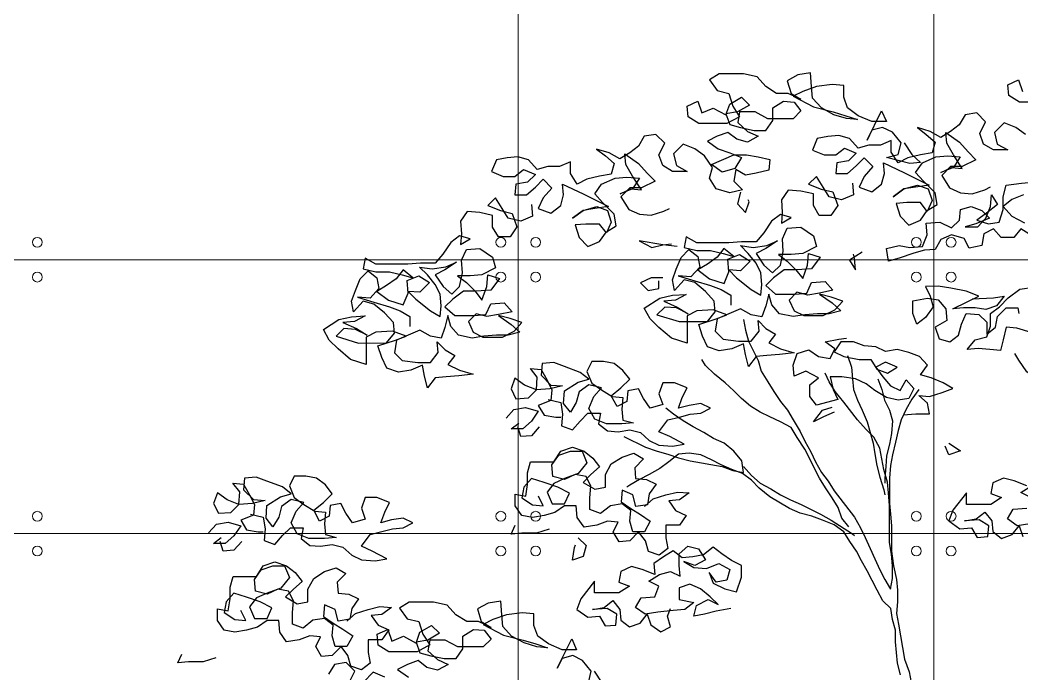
# Model space of a CAD drawing. Header units: millimetres. Extents: x 1564 to 2013, y 216 to 285.
# Drawn here: x 1676.531 to 1680.602, y 229.03 to 231.686 of the extents above; entities that cross this region are included whole.
import ezdxf

# ---------------------------------------------------------------- set-up
doc = ezdxf.new("R2010")
doc.units = ezdxf.units.MM
doc.header["$LTSCALE"] = 10
doc.layers.get('0').update_dxf_attribs({"color": 90})
doc.layers.add('CINZA', color=252, linetype='Continuous', lineweight=13)
doc.layers.add('ÁRVORE PRESERVADA', color=252, linetype='Continuous')

# ---------------------------------------------------------------- blocks, each defined once
blk = doc.blocks.new('A$C338F7350')
for points in [[(5.1373, 12.5784), (5.0829, 12.613), (5.0483, 12.5684), (4.984, 12.5684), (4.9445, 12.6128), (4.8951, 12.5881), (4.8852, 12.5288), (4.821, 12.5139), (4.7962, 12.5633), (4.732, 12.583), (4.6776, 12.5582), (4.648, 12.5088), (4.5937, 12.5038), (4.5393, 12.4889), (4.4652, 12.4641), (4.4108, 12.4492), (4.4009, 12.5135), (4.4651, 12.5284), (4.5195, 12.5185), (4.5837, 12.5235), (4.6084, 12.5829), (4.6034, 12.6422), (4.6726, 12.6472), (4.7319, 12.6176), (4.7714, 12.6572), (4.7763, 12.7115), (4.8307, 12.7264), (4.8851, 12.7067), (4.9246, 12.6672), (4.8555, 12.6375), (4.8011, 12.6226), (4.8654, 12.6226), (4.9049, 12.6672), (4.9295, 12.7265), (4.9344, 12.7858), (4.9641, 12.7364), (4.9098, 12.6919), (4.8604, 12.6572), (4.9197, 12.6375), (4.9741, 12.6475), (4.9938, 12.7117), (4.9937, 12.776), (5.0085, 12.8353), (5.0876, 12.8453), (5.1419, 12.8502)], [(5.0975, 12.786), (5.0382, 12.7612), (4.9938, 12.7266), (5.0383, 12.6772), (5.1026, 12.6426)], [(5.2207, 13.2556), (5.0773, 13.2555), (5.0229, 13.29), (5.0179, 13.3444), (5.0723, 13.3691), (5.0921, 13.3099)], [(5.1071, 13.0924), (5.0577, 13.127), (4.9983, 13.1516), (4.949, 13.1021), (4.9638, 13.0428), (5.0182, 13.0132), (4.9441, 13.0132), (4.8946, 13.0428), (4.8748, 13.0971), (4.9044, 13.1565), (4.8599, 13.2009), (4.8006, 13.191), (4.771, 13.1415), (4.7265, 13.1069), (4.6771, 13.0772), (4.6228, 13.1068), (4.5585, 13.1265), (4.603, 13.0919), (4.6475, 13.0524), (4.6327, 12.9981), (4.5734, 12.9881), (4.5092, 12.9732), (4.4598, 12.9485), (4.4252, 13.0028), (4.4251, 13.0621), (4.3708, 13.0374), (4.3114, 13.0373), (4.2571, 13.0224), (4.2126, 13.0718), (4.1582, 13.0866), (4.1038, 13.0816), (4.0495, 13.0717), (4.0248, 13.0123), (4.0841, 12.9877), (4.1434, 12.9877), (4.1879, 13.0224), (4.2472, 12.9977), (4.2077, 12.9581), (4.1484, 12.9482), (4.1435, 12.8938), (4.2028, 12.8939), (4.2473, 12.9335), (4.2868, 12.973), (4.3313, 12.9286), (4.2869, 12.8791), (4.2622, 12.8247), (4.3265, 12.8001), (4.3759, 12.8397), (4.3907, 12.894), (4.3857, 12.9484), (4.4895, 12.8991), (4.6181, 12.8349), (4.5489, 12.825), (4.4896, 12.8151), (4.4352, 12.7755), (4.4896, 12.8151), (4.5588, 12.8349), (4.6131, 12.8152), (4.633, 12.7559), (4.6083, 12.7015), (4.5737, 12.7459), (4.5045, 12.7459), (4.4501, 12.7409), (4.4699, 12.6766), (4.5145, 12.6322), (4.5737, 12.657), (4.6083, 12.7064), (4.6577, 12.7361), (4.6478, 12.7954), (4.5884, 12.8547), (4.5488, 12.8991), (4.5834, 12.9486), (4.6525, 12.9783), (4.7118, 12.9833), (4.7761, 12.9784), (4.7415, 12.924), (4.6773, 12.8992), (4.7317, 12.924), (4.786, 12.9191), (4.7415, 12.9883), (4.7068, 13.0476), (4.7018, 13.1019), (4.7711, 13.0526), (4.8156, 13.0032), (4.8552, 12.9637), (4.786, 12.929), (4.7267, 12.9289), (4.6823, 12.8844), (4.7219, 12.8202), (4.7763, 12.7955), (4.8356, 12.7907), (4.8998, 12.8105), (4.9294, 12.8253)], [(4.4903, 13.0491), (4.5299, 12.9898), (4.5744, 12.9503), (4.5201, 12.9453), (4.4014, 12.9749), (4.4607, 12.9897), (4.4755, 13.0491), (4.431, 13.1034), (4.3815, 13.1281), (4.3272, 13.1132), (4.3025, 13.0637), (4.3765, 13.2121), (4.4013, 13.1577), (4.3271, 13.1577), (4.2579, 13.1873), (4.2035, 13.2267), (4.1837, 13.2811), (4.1836, 13.3404), (4.1243, 13.3453), (4.0452, 13.3353), (3.9761, 13.3106), (3.9267, 13.2858), (4.0305, 13.2315), (4.1294, 13.2069), (4.1937, 13.1872), (4.253, 13.1675), (4.1986, 13.1724), (4.1343, 13.1921), (4.0701, 13.2266), (4.0255, 13.276), (4.0205, 13.3353), (4.0155, 13.4045), (3.9513, 13.3946), (3.8969, 13.3649), (3.9168, 13.3006), (3.9662, 13.271), (3.9019, 13.3006), (3.8426, 13.3006), (3.7882, 13.3351), (3.7437, 13.3845), (3.6745, 13.3992), (3.5509, 13.3991), (3.5015, 13.3694), (3.5411, 13.3151), (3.6005, 13.3003), (3.6203, 13.2361), (3.6549, 13.1818), (3.5907, 13.1471), (3.4474, 13.147), (3.393, 13.1815), (3.388, 13.2359), (3.4423, 13.2606), (3.4622, 13.2014), (3.5214, 13.2261), (3.5857, 13.1916), (3.6054, 13.246), (3.6647, 13.2806), (3.7043, 13.2411), (3.645, 13.2065), (3.5857, 13.1965), (3.6055, 13.1422), (3.6599, 13.1274), (3.7291, 13.1126), (3.7884, 13.1127), (3.823, 13.1621), (3.8229, 13.2264), (3.8773, 13.261), (3.9316, 13.2562), (3.9663, 13.2117), (3.9268, 13.1721), (3.7983, 13.172), (3.734, 13.2065), (3.6549, 13.2065), (3.6451, 13.1521), (3.6945, 13.1077), (3.7489, 13.083), (3.6946, 13.0533), (3.6402, 13.0681), (3.5957, 13.1026), (3.5413, 13.0828), (3.4919, 13.0581), (3.5463, 13.0186), (3.6057, 12.9988), (3.665, 12.9742), (3.6305, 12.9198), (3.5662, 12.9), (3.5118, 12.9395), (3.6254, 12.989), (3.6897, 12.989), (3.749, 12.9792), (3.8083, 12.9644), (3.8034, 12.9101), (3.7392, 12.8952), (3.6849, 12.8852), (3.6354, 12.9149), (3.6256, 12.8555), (3.6701, 12.8111), (3.6059, 12.7962), (3.5366, 12.8159), (3.502, 12.8702), (3.5168, 12.9246), (3.4772, 12.9839), (3.4277, 13.0185), (3.3684, 13.0431), (3.319, 12.9936), (3.3339, 12.9343), (3.3883, 12.9047), (3.3142, 12.9047), (3.2647, 12.9343), (3.2449, 12.9886), (3.2745, 13.048), (3.23, 13.0924), (3.1707, 13.0825), (3.141, 13.033), (3.0966, 12.9984), (3.0472, 12.9687), (2.9928, 12.9983), (2.9285, 13.018), (2.973, 12.9834), (3.0176, 12.9439), (3.0028, 12.8896), (2.9435, 12.8796), (2.8792, 12.8647), (2.8298, 12.84), (2.7952, 12.8943), (2.7951, 12.9536), (2.7408, 12.9289), (2.6815, 12.9288), (2.6271, 12.9139), (2.5826, 12.9633), (2.5282, 12.9781), (2.4739, 12.9731), (2.4195, 12.9632), (2.3949, 12.9038), (2.4542, 12.8792), (2.5135, 12.8792), (2.5579, 12.9139), (2.6173, 12.8892), (2.5778, 12.8496), (2.5185, 12.8397), (2.5136, 12.7853), (2.5729, 12.7854), (2.6173, 12.825), (2.6568, 12.8645), (2.7014, 12.8201), (2.6569, 12.7706), (2.6323, 12.7162), (2.6965, 12.6916), (2.7459, 12.7312), (2.7607, 12.7855), (2.7557, 12.8399), (2.8595, 12.7906), (2.9881, 12.7264), (2.9189, 12.7165), (2.8596, 12.7066), (2.8053, 12.667), (2.8596, 12.7066), (2.9288, 12.7264), (2.9832, 12.7067), (3.003, 12.6474), (2.9783, 12.593), (2.9437, 12.6374), (2.8745, 12.6374), (2.8202, 12.6324), (2.84, 12.5682), (2.8845, 12.5237), (2.9438, 12.5485), (2.9783, 12.5979), (3.0277, 12.6276), (3.0178, 12.6869), (2.9584, 12.7462), (2.9189, 12.7906), (2.9534, 12.8401), (3.0226, 12.8698), (3.0819, 12.8748), (3.1461, 12.8699), (3.1116, 12.8155), (3.0474, 12.7908), (3.1017, 12.8155), (3.1561, 12.8106), (3.1115, 12.8798), (3.0769, 12.9391), (3.0719, 12.9934), (3.1411, 12.9441), (3.1857, 12.8947), (3.2252, 12.8552), (3.1561, 12.8205), (3.0968, 12.8205), (3.0523, 12.7759), (3.0919, 12.7117), (3.1463, 12.6871), (3.2056, 12.6822), (3.2699, 12.702), (3.2995, 12.7168)], [(4.2276, 12.8445), (4.2326, 12.7852), (4.1733, 12.7604), (4.109, 12.7752), (4.0793, 12.8246), (4.0447, 12.8789), (4.0052, 12.8393), (4.0695, 12.8147), (4.1288, 12.7999), (4.1536, 12.7307), (4.119, 12.6813), (4.0597, 12.6812), (4.03, 12.7306), (4.0299, 12.7899), (3.9657, 12.8047), (3.9014, 12.8096), (3.8669, 12.7601), (3.8719, 12.6959), (3.867, 12.6415), (3.9164, 12.6712), (3.862, 12.686), (3.8175, 12.6513), (3.7781, 12.592), (3.7386, 12.5475), (3.6644, 12.5474), (3.6002, 12.5424), (3.4371, 12.5423), (3.3827, 12.5719), (3.3728, 12.5175), (3.4371, 12.5027), (3.5063, 12.5028), (3.5706, 12.488), (3.625, 12.4732), (3.5755, 12.5127), (3.5409, 12.4682), (3.4915, 12.4336), (3.4421, 12.4039), (3.5015, 12.3594), (3.5757, 12.3348), (3.6003, 12.3941), (3.5953, 12.4584), (3.6546, 12.4831), (3.709, 12.4486), (3.6596, 12.3991), (3.6003, 12.404), (3.6399, 12.3645), (3.7141, 12.3053), (3.7635, 12.2757), (3.7684, 12.33), (3.7634, 12.3893), (3.7387, 12.4387), (3.6991, 12.4881), (3.6595, 12.5276), (3.7238, 12.5178), (3.7929, 12.5278), (3.8473, 12.5525), (3.788, 12.5129), (3.7386, 12.4882), (3.7782, 12.4289), (3.8227, 12.3894), (3.8622, 12.429), (3.877, 12.4982), (3.872, 12.5624), (3.8967, 12.6168), (3.9659, 12.6218), (4.0301, 12.5774), (4.045, 12.523), (3.9759, 12.4884), (3.9166, 12.4834), (3.8523, 12.4833), (3.8968, 12.4488), (3.9413, 12.4043), (3.976, 12.3599), (4.0006, 12.4291), (4.0055, 12.4884), (4.0648, 12.4687), (4.0204, 12.4093), (3.9463, 12.4043), (3.882, 12.4043), (3.8277, 12.3647), (3.7882, 12.3251), (3.8377, 12.2807), (3.9365, 12.2808), (3.9958, 12.2858), (4.0205, 12.3401), (4.0897, 12.3452), (4.1292, 12.3007), (4.0601, 12.2858), (4.0008, 12.2759), (3.9464, 12.2907), (3.9069, 12.2511), (3.9316, 12.1967), (3.9811, 12.1721), (4.0799, 12.1722), (4.1392, 12.2019), (4.1787, 12.2464), (4.1194, 12.2661), (4.0601, 12.2809), (4.1244, 12.2365), (4.1689, 12.197), (4.1096, 12.1821), (4.0503, 12.182), (3.986, 12.177), (3.9267, 12.1671), (3.8575, 12.1818), (3.8179, 12.2263), (3.8031, 12.2806), (3.7883, 12.2213), (3.7686, 12.1669), (3.7142, 12.1768), (3.6598, 12.2064), (3.5412, 12.1568), (3.5314, 12.0926), (3.571, 12.0531), (3.6501, 12.0433), (3.7143, 12.0433), (3.7538, 12.0928), (3.7488, 12.1471), (3.7884, 12.1076), (3.8378, 12.078), (3.8033, 12.0335), (3.8626, 12.0039), (3.9318, 11.9842), (3.8577, 11.9743), (3.7935, 11.9693), (3.7391, 11.9643), (3.6996, 11.9148), (3.6847, 11.9741), (3.6748, 12.0285), (3.6155, 12.0037), (3.5513, 11.9937), (3.4919, 12.0135), (3.4672, 12.0678), (3.4473, 12.1271), (3.5363, 12.1568), (3.5906, 12.1767), (3.5214, 12.2013), (3.4374, 12.1963), (3.388, 12.1715), (3.3881, 12.0331), (3.309, 12.0578), (3.2447, 12.1121), (3.2002, 12.1565), (3.1705, 12.2109), (3.2495, 12.2604), (3.3138, 12.2753), (3.383, 12.2803), (3.3286, 12.2506), (3.2693, 12.2456), (3.3385, 12.216), (3.3929, 12.1814), (3.3336, 12.211), (3.2743, 12.2159), (3.2348, 12.1763), (3.3485, 12.1418), (3.4918, 12.142), (3.5313, 12.1914), (3.5263, 12.2458), (3.4818, 12.2952), (3.4274, 12.3396), (3.373, 12.3544), (3.3236, 12.3), (3.3137, 12.3543), (3.3334, 12.4087), (3.3581, 12.468), (3.3976, 12.5076), (3.4421, 12.4731), (3.452, 12.4187), (3.4076, 12.3692), (3.3433, 12.3741), (3.4274, 12.3495), (3.5065, 12.3249), (3.5609, 12.3051), (3.6103, 12.2755), (3.6104, 12.2261)], [(3.6593, 12.7995), (3.6445, 12.7401), (3.6841, 12.6957), (3.7038, 12.7501), (3.6988, 12.76)], [(2.5976, 12.736), (2.6026, 12.6767), (2.5434, 12.6519), (2.4791, 12.6667), (2.4494, 12.7161), (2.4147, 12.7704), (2.3752, 12.7308), (2.4395, 12.7062), (2.4988, 12.6914), (2.5236, 12.6222), (2.4891, 12.5728), (2.4298, 12.5727), (2.4001, 12.6221), (2.4, 12.6814), (2.3357, 12.6962), (2.2715, 12.7011), (2.2369, 12.6516), (2.2419, 12.5874), (2.237, 12.533), (2.2864, 12.5627), (2.2321, 12.5775), (2.1876, 12.5428), (2.1481, 12.4835), (2.1086, 12.439), (2.0345, 12.4389), (1.9702, 12.4339), (1.8071, 12.4338), (1.7527, 12.4634), (1.7429, 12.409), (1.8072, 12.3942), (1.8764, 12.3943), (1.9406, 12.3795), (1.995, 12.3647), (1.9455, 12.4042), (1.911, 12.3597), (1.8616, 12.3251), (1.8122, 12.2954), (1.8715, 12.2509), (1.9457, 12.2263), (1.9704, 12.2856), (1.9654, 12.3499), (2.0247, 12.3746), (2.0791, 12.3401), (2.0297, 12.2906), (1.9704, 12.2955), (2.0099, 12.256), (2.0841, 12.1968), (2.1336, 12.1672), (2.1385, 12.2215), (2.1335, 12.2808), (2.1087, 12.3302), (2.0691, 12.3796), (2.0296, 12.4191), (2.0938, 12.4093), (2.163, 12.4193), (2.2173, 12.444), (2.1581, 12.4044), (2.1087, 12.3797), (2.1483, 12.3204), (2.1928, 12.2809), (2.2323, 12.3205), (2.247, 12.3897), (2.242, 12.4539), (2.2667, 12.5083), (2.3359, 12.5133), (2.4002, 12.4689), (2.4151, 12.4145), (2.3459, 12.3799), (2.2866, 12.3749), (2.2224, 12.3748), (2.2669, 12.3403), (2.3114, 12.2958), (2.346, 12.2514), (2.3707, 12.3206), (2.3756, 12.3799), (2.4349, 12.3602), (2.3905, 12.3008), (2.3163, 12.2958), (2.2521, 12.2958), (2.1977, 12.2562), (2.1582, 12.2166), (2.2077, 12.1722), (2.3066, 12.1723), (2.3659, 12.1773), (2.3905, 12.2317), (2.4597, 12.2367), (2.4993, 12.1922), (2.4301, 12.1773), (2.3708, 12.1674), (2.3164, 12.1822), (2.2769, 12.1426), (2.3017, 12.0882), (2.3511, 12.0636), (2.45, 12.0637), (2.5093, 12.0934), (2.5488, 12.1379), (2.4894, 12.1576), (2.4301, 12.1724), (2.4944, 12.128), (2.5389, 12.0885), (2.4796, 12.0736), (2.4203, 12.0735), (2.3561, 12.0685), (2.2968, 12.0586), (2.2276, 12.0733), (2.188, 12.1178), (2.1731, 12.1721), (2.1583, 12.1128), (2.1386, 12.0584), (2.0842, 12.0683), (2.0298, 12.0979), (1.9113, 12.0483), (1.9014, 11.9841), (1.941, 11.9446), (2.0201, 11.9348), (2.0844, 11.9348), (2.1239, 11.9843), (2.1189, 12.0386), (2.1584, 11.9991), (2.2079, 11.9695), (2.1733, 11.925), (2.2327, 11.8954), (2.3019, 11.8757), (2.2278, 11.8658), (2.1635, 11.8608), (2.1091, 11.8558), (2.0697, 11.8063), (2.0548, 11.8656), (2.0448, 11.92), (1.9856, 11.8952), (1.9213, 11.8852), (1.862, 11.905), (1.8372, 11.9593), (1.8174, 12.0186), (1.9063, 12.0483), (1.9607, 12.0682), (1.8915, 12.0928), (1.8074, 12.0878), (1.758, 12.063), (1.7582, 11.9246), (1.6791, 11.9493), (1.6148, 12.0036), (1.5702, 12.048), (1.5405, 12.1024), (1.6196, 12.1519), (1.6838, 12.1668), (1.753, 12.1718), (1.6987, 12.1421), (1.6394, 12.1371), (1.7086, 12.1075), (1.763, 12.0729), (1.7036, 12.1025), (1.6443, 12.1074), (1.6048, 12.0678), (1.7185, 12.0333), (1.8619, 12.0335), (1.9014, 12.0829), (1.8964, 12.1373), (1.8518, 12.1867), (1.7974, 12.2311), (1.743, 12.2459), (1.6937, 12.1915), (1.6837, 12.2458), (1.7035, 12.3002), (1.7281, 12.3595), (1.7676, 12.3991), (1.8121, 12.3646), (1.8221, 12.3102), (1.7776, 12.2607), (1.7134, 12.2656), (1.7974, 12.241), (1.8765, 12.2164), (1.9309, 12.1966), (1.9804, 12.167), (1.9804, 12.1176)], [(3.3382, 12.5224), (3.2641, 12.5322), (3.1455, 12.5519), (3.2097, 12.5173), (3.2641, 12.5322), (3.3086, 12.5372)], [(4.2773, 12.4936), (4.2131, 12.454), (4.2428, 12.4046), (4.2378, 12.4639), (4.2329, 12.4837)], [(5.1921, 12.0694), (5.0635, 12.1088), (5.0092, 12.1137), (4.9944, 12.0494), (4.9796, 11.9951), (4.9253, 11.9999), (4.8659, 12.0048), (4.8116, 11.9998), (4.8511, 12.0493), (4.9104, 12.0642), (4.9301, 12.1186), (4.93, 12.1828), (4.9745, 12.2175), (5.0189, 12.262), (5.0782, 12.3065), (5.1474, 12.3165)], [(3.2643, 12.3642), (3.2049, 12.3641), (3.1506, 12.3394), (3.1902, 12.2998), (3.2445, 12.3098), (3.2445, 12.3493)], [(4.8361, 12.2569), (4.9448, 12.2619), (4.9991, 12.2719), (4.9597, 12.2224), (4.9053, 12.2026), (4.8509, 12.2124), (4.7916, 12.2124), (4.7373, 12.2074), (4.8114, 12.242), (4.8706, 12.2717), (4.8064, 12.2964), (4.7273, 12.3111), (4.663, 12.321), (4.5988, 12.3209), (4.6235, 12.2715), (4.6384, 12.2172), (4.5989, 12.1628), (4.5545, 12.1281), (4.5346, 12.1825), (4.5346, 12.2467), (4.6087, 12.2616), (4.6631, 12.2518), (4.7027, 12.2073), (4.7077, 12.148), (4.6484, 12.1134), (4.6682, 12.0541), (4.7226, 12.0393), (4.767, 12.0739), (4.7818, 12.1283), (4.8065, 12.1827), (4.8707, 12.1778), (4.9103, 12.1383), (4.9104, 12.079), (4.9548, 12.1137), (4.9646, 12.168), (5.0091, 12.2126), (5.0684, 12.2126), (5.0734, 12.183)], [(3.6747, 12.152), (3.6846, 12.0977), (3.6995, 12.0433), (3.749, 11.9445), (3.7639, 11.8902), (3.7985, 11.8358), (3.8282, 11.7864), (3.8629, 11.737), (3.8975, 11.6926), (3.9272, 11.6432), (3.9619, 11.5839), (3.9866, 11.5345), (4.0163, 11.4802), (4.0411, 11.4308), (4.0708, 11.3764), (4.1054, 11.332), (4.1351, 11.2826), (4.239, 11.1492), (4.2687, 11.0949), (4.2935, 11.0455), (4.3678, 10.8824), (4.3925, 10.833), (4.4222, 10.7836), (4.4321, 10.838), (4.432, 10.9023), (4.427, 10.9616), (4.4171, 11.0209), (4.4169, 11.2087), (4.4119, 11.2729), (4.4069, 11.3273), (4.3871, 11.3915), (4.3672, 11.5002), (4.3375, 11.5546), (4.2979, 11.5941), (4.2534, 11.6435), (4.1841, 11.7324), (4.1396, 11.7867), (4.1099, 11.8361), (4.0901, 11.8806)], [(4.4857, 11.6684), (4.5499, 11.6734), (4.6191, 11.6735), (4.6092, 11.7278), (4.5647, 11.7673), (4.619, 11.7624), (4.6833, 11.7823), (4.7376, 11.8021), (4.6882, 11.8317), (4.6288, 11.8563), (4.5745, 11.8711), (4.609, 11.9206), (4.5694, 11.965), (4.515, 11.9847), (4.4557, 11.9995), (4.3964, 11.9896), (4.347, 12.0142), (4.2877, 12.0191), (4.2333, 12.0389), (4.169, 12.0388), (4.1345, 11.9893), (4.1839, 11.9647), (4.263, 11.9499), (4.3223, 11.95), (4.352, 11.9006), (4.4064, 11.8809), (4.4558, 11.9106), (4.3965, 11.9352), (4.3471, 11.9105), (4.3817, 11.8611), (4.4213, 11.8166), (4.4707, 11.7919), (4.5003, 11.8463), (4.5399, 11.8019), (4.5153, 11.7524), (4.4609, 11.7425), (4.4016, 11.7573), (4.3422, 11.7918), (4.2977, 11.8264), (4.2433, 11.851), (4.1741, 11.8609), (4.1148, 11.8608), (4.1297, 11.7966), (4.1545, 11.7472), (4.0458, 11.7174), (4.0111, 11.7619), (4.0111, 11.8212), (4.0555, 11.8558), (3.9912, 11.8904), (3.9319, 11.8656), (3.927, 11.92), (3.9467, 11.9793), (4.006, 11.9991), (4.0554, 11.9646), (4.1147, 11.9547), (4.1394, 12.0042), (4.0899, 12.0387), (4.1591, 12.0536), (4.1987, 12.0586)], [(4.2037, 11.9696), (4.2235, 11.9103), (4.2285, 11.851), (4.2335, 11.7967), (4.2533, 11.7423), (4.2781, 11.6929), (4.3028, 11.6336), (4.3326, 11.5249), (4.3425, 11.4706), (4.3525, 11.4113), (4.3674, 11.352), (4.3872, 11.2877), (4.3921, 11.263)], [(5.3161, 11.5654), (5.3309, 11.6247), (5.3407, 11.684), (5.316, 11.7384), (5.2615, 11.7828), (5.1132, 11.8864), (5.0736, 11.9457), (5.0538, 11.9803)], [(2.6816, 11.7458), (2.7459, 11.7311), (2.7558, 11.6718), (2.7509, 11.6124), (2.8053, 11.5927), (2.8448, 11.6372), (2.8843, 11.6768), (2.9486, 11.6769), (2.9387, 11.6225), (2.9832, 11.5879), (3.0376, 11.5831), (3.0969, 11.593), (3.1513, 11.5782), (3.1958, 11.5387), (3.2453, 11.514), (3.3145, 11.5092), (3.3738, 11.5191), (3.2996, 11.5586), (3.2452, 11.5832), (3.2896, 11.6426), (3.3489, 11.6575), (3.4033, 11.6724), (3.4576, 11.6773), (3.507, 11.7021), (3.4576, 11.7268), (3.3983, 11.7168), (3.3439, 11.702), (3.3637, 11.7563), (3.3883, 11.8058), (3.3241, 11.8304), (3.2647, 11.8304), (3.245, 11.776), (3.2648, 11.7216), (3.2006, 11.7018), (3.166, 11.7512), (3.1412, 11.8006), (3.0869, 11.7907), (3.082, 11.7363), (3.0326, 11.7116), (3.0029, 11.7659), (3.0522, 11.8055), (3.0967, 11.85), (3.062, 11.8945), (3.0175, 11.929), (2.9632, 11.9388), (2.9038, 11.9388), (2.8792, 11.8893), (2.9039, 11.8301), (2.9534, 11.7955), (3.0078, 11.761), (3.0622, 11.7561), (3.0573, 11.6967), (3.0623, 11.6424), (3.1167, 11.6276), (3.0574, 11.6226), (2.9783, 11.6225), (2.9189, 11.6472), (2.8892, 11.7015), (2.9139, 11.7609), (2.9534, 11.8054), (2.8891, 11.8202), (2.8397, 11.7855), (2.825, 11.7311), (2.7953, 11.6817), (2.7607, 11.7261), (2.7656, 11.7904), (2.8347, 11.8349), (2.8891, 11.8498), (2.8446, 11.8844), (2.7655, 11.9139), (2.7111, 11.9337), (2.6518, 11.9287), (2.6469, 11.8694), (2.6964, 11.82), (2.7557, 11.8151), (2.6914, 11.8002), (2.6223, 11.7952), (2.5629, 11.8199), (2.5135, 11.8544), (2.4937, 11.8), (2.5185, 11.7506), (2.5828, 11.7556), (2.6223, 11.7952), (2.6271, 11.8595), (2.5925, 11.9039), (2.6469, 11.899), (2.6766, 11.8447), (2.7013, 11.7953), (2.6964, 11.7409), (2.6322, 11.7161), (2.6619, 11.6667), (2.7212, 11.6569), (2.7459, 11.6569)], [(4.2094, 11.0998), (4.1748, 11.1442), (4.155, 11.1986), (4.1253, 11.248), (4.0906, 11.2974), (4.0609, 11.3468), (3.9867, 11.495), (3.9471, 11.5542), (3.9174, 11.6036), (3.863, 11.6332), (3.8086, 11.6579), (3.7591, 11.6826), (3.7097, 11.7122), (3.6652, 11.7517), (3.6256, 11.7912), (3.5811, 11.8307), (3.5267, 11.8751), (3.4821, 11.9195), (3.4623, 11.9492)], [(4.357, 11.8512), (4.3768, 11.7968), (4.3917, 11.7425), (4.4165, 11.693), (4.4313, 11.6387), (4.4265, 11.5744), (4.4166, 11.5201), (4.4018, 11.4607), (4.397, 11.4064), (4.3921, 11.3471), (4.3921, 11.3223)], [(4.5646, 11.797), (4.5301, 11.7475), (4.5005, 11.6981), (4.4758, 11.6437), (4.461, 11.5893), (4.4463, 11.53), (4.4315, 11.4657), (4.4217, 11.4113), (4.4168, 11.3471), (4.4169, 11.2186), (4.4219, 11.1642), (4.4269, 11.1049), (4.427, 10.9764), (4.437, 10.9023), (4.4518, 10.8331), (4.4568, 10.7787), (4.4569, 10.7194), (4.452, 10.6601), (4.4619, 10.6057), (4.4918, 10.4278), (4.5165, 10.3636), (4.5265, 10.3093)], [(2.4692, 11.6517), (2.5087, 11.6962), (2.568, 11.7062), (2.6322, 11.6865), (2.5977, 11.637), (2.5532, 11.5974), (2.4939, 11.5974), (2.5334, 11.6271)], [(4.1348, 11.6829), (4.0804, 11.6581), (4.031, 11.6334), (4.0754, 11.6927), (4.1248, 11.7076)], [(3.0673, 11.5584), (3.1761, 11.5041), (3.2354, 11.4844), (3.2898, 11.4696), (3.3442, 11.4499), (3.4035, 11.4351), (3.5666, 11.4056), (3.621, 11.3859), (3.6754, 11.3761), (3.6654, 11.4354), (3.6259, 11.4847), (3.5764, 11.5242), (3.522, 11.5489), (3.4726, 11.5785), (3.4182, 11.6081), (3.3687, 11.6377), (3.3193, 11.6723), (3.2797, 11.7019)], [(2.6373, 11.6074), (2.5978, 11.5629), (2.5434, 11.5579), (2.5285, 11.6073)], [(3.1714, 11.2026), (3.2159, 11.2422), (3.2801, 11.262), (3.3394, 11.2769), (3.3987, 11.272), (3.3493, 11.2374), (3.2949, 11.2324), (3.3296, 11.183), (3.384, 11.1583), (3.3494, 11.1089), (3.2802, 11.1088), (3.2803, 11.0445), (3.2902, 10.9902), (3.2458, 10.9556), (3.1914, 10.9753), (3.1765, 11.0296), (3.1419, 11.0741), (3.0974, 11.0296), (3.0431, 11.0246), (3.0134, 11.074), (3.038, 11.1234), (2.9837, 11.1283), (2.9293, 11.1085), (2.8651, 11.0985), (2.8304, 11.1479), (2.8254, 11.2072), (2.7661, 11.2072), (2.7167, 11.1725), (2.6624, 11.1577), (2.6031, 11.1477), (2.5487, 11.1576), (2.5141, 11.2069), (2.514, 11.2663), (2.5684, 11.2564), (2.5782, 11.3157), (2.5782, 11.375), (2.5929, 11.4294), (2.7116, 11.4295), (2.7461, 11.4839), (2.8054, 11.5038), (2.8647, 11.484), (2.9092, 11.4495), (2.9439, 11.405), (2.8994, 11.3655), (2.8599, 11.3259), (2.9193, 11.2913), (2.9736, 11.3013), (2.9736, 11.3655), (3.0032, 11.4199), (3.0575, 11.4546), (3.1168, 11.4744), (3.1662, 11.4448), (3.1218, 11.4003), (3.1268, 11.3459), (3.1812, 11.341), (3.2306, 11.3163), (3.1961, 11.2669), (3.1862, 11.2125), (3.1269, 11.2026), (3.112, 11.2619), (3.0577, 11.2865), (3.0528, 11.2272), (3.1022, 11.1927), (3.1517, 11.163), (3.2011, 11.1285), (3.1715, 11.0741), (3.1122, 11.074), (3.0973, 11.1284), (3.1022, 11.1828), (3.0577, 11.2173), (2.9984, 11.2074), (2.949, 11.1678), (2.8946, 11.1875), (2.8946, 11.2468), (2.8995, 11.3061), (2.8747, 11.3556), (2.8203, 11.3654), (2.766, 11.3406), (2.7067, 11.3554), (2.7017, 11.4147), (2.7362, 11.4642), (2.7955, 11.484), (2.8548, 11.484), (2.8796, 11.4247), (2.8352, 11.3703), (2.766, 11.3456), (2.7117, 11.3208), (2.6771, 11.2763), (2.7019, 11.217), (2.7661, 11.2171), (2.7908, 11.2715), (2.7314, 11.3011), (2.6622, 11.3257), (2.598, 11.3454), (2.5585, 11.3009), (2.5486, 11.2465), (2.603, 11.212), (2.6574, 11.2071), (2.6326, 11.2565)], [(4.7181, 11.5253), (4.7775, 11.4858), (4.7182, 11.466), (4.6984, 11.5104)], [(4.4721, 10.3487), (4.4572, 10.408), (4.4472, 10.5168), (4.4471, 10.5761), (4.4323, 10.6304), (4.4223, 10.6848), (4.3828, 10.7243), (4.353, 10.7786), (4.3035, 10.8774), (4.2738, 10.9268), (4.2491, 10.9762), (4.2144, 11.0256), (4.1847, 11.075), (4.1353, 11.1096), (4.0759, 11.1342), (4.0216, 11.154), (3.9622, 11.1687), (3.9078, 11.1934), (3.8089, 11.2526), (3.7545, 11.297), (3.715, 11.3365), (3.6704, 11.3711), (3.6161, 11.3908), (3.5617, 11.4155), (3.5122, 11.4402), (3.4578, 11.4648), (3.3985, 11.4746), (3.3442, 11.4697), (3.2948, 11.4301), (3.2503, 11.3954), (3.196, 11.3657), (3.1466, 11.341), (3.0972, 11.3113), (3.0824, 11.3014)], [(3.6754, 11.4057), (3.7149, 11.3613), (3.7595, 11.3218), (3.8139, 11.2922), (3.8633, 11.2625), (3.9127, 11.2379), (3.9671, 11.2132), (4.066, 11.1639), (4.1204, 11.1343), (4.2292, 11.0652), (4.2391, 11.0553)], [(5.1287, 11.1154), (5.0645, 11.1055), (5.015, 11.14), (5.0446, 11.1895), (5.1138, 11.1945)], [(5.1335, 11.2489), (5.0841, 11.2736), (5.1384, 11.3082)], [(5.1137, 11.3082), (5.0494, 11.3328), (4.995, 11.3476), (4.9407, 11.3228), (4.9309, 11.2685), (4.9853, 11.2487), (4.9309, 11.2141), (4.8074, 11.214), (4.8073, 11.2733), (4.7382, 11.1843), (4.7185, 11.1299), (4.7729, 11.0904), (4.8322, 11.0954), (4.8619, 11.046), (4.9162, 11.051), (4.9211, 11.1054), (4.8717, 11.135), (4.7975, 11.13), (4.8569, 11.1399), (4.9013, 11.1745), (4.9359, 11.1301), (4.9409, 11.0757), (4.9854, 11.0412), (5.0398, 11.061), (5.0743, 11.1055), (5.0942, 11.0511)], [(1.1701, 11.1639), (1.2343, 11.1492), (1.2443, 11.0899), (1.2394, 11.0306), (1.2938, 11.0108), (1.3333, 11.0554), (1.3728, 11.0949), (1.437, 11.095), (1.4272, 11.0406), (1.4717, 11.0061), (1.5261, 11.0012), (1.5854, 11.0111), (1.6398, 10.9963), (1.6843, 10.9568), (1.7337, 10.9322), (1.8029, 10.9273), (1.8622, 10.9372), (1.788, 10.9767), (1.7337, 11.0014), (1.7781, 11.0607), (1.8374, 11.0756), (1.8917, 11.0905), (1.9461, 11.0955), (1.9955, 11.1202), (1.9461, 11.1449), (1.8868, 11.1349), (1.8324, 11.1201), (1.8521, 11.1744), (1.8768, 11.2239), (1.8125, 11.2485), (1.7532, 11.2485), (1.7335, 11.1941), (1.7533, 11.1398), (1.6891, 11.1199), (1.6544, 11.1693), (1.6297, 11.2187), (1.5753, 11.2088), (1.5704, 11.1544), (1.521, 11.1297), (1.4913, 11.184), (1.5407, 11.2236), (1.5851, 11.2681), (1.5505, 11.3126), (1.506, 11.3471), (1.4516, 11.357), (1.3923, 11.3569), (1.3676, 11.3075), (1.3924, 11.2482), (1.4419, 11.2136), (1.4963, 11.1791), (1.5506, 11.1742), (1.5457, 11.1149), (1.5507, 11.0605), (1.6051, 11.0457), (1.5458, 11.0407), (1.4667, 11.0406), (1.4074, 11.0653), (1.3777, 11.1196), (1.4023, 11.179), (1.4418, 11.2235), (1.3776, 11.2383), (1.3282, 11.2036), (1.3134, 11.1492), (1.2838, 11.0998), (1.2492, 11.1442), (1.254, 11.2085), (1.3232, 11.253), (1.3776, 11.2679), (1.333, 11.3025), (1.2539, 11.3321), (1.1995, 11.3518), (1.1402, 11.3468), (1.1354, 11.2875), (1.1848, 11.2381), (1.2441, 11.2332), (1.1799, 11.2183), (1.1107, 11.2133), (1.0514, 11.238), (1.0019, 11.2725), (0.9822, 11.2181), (1.007, 11.1687), (1.0712, 11.1737), (1.1107, 11.2133), (1.1156, 11.2776), (1.081, 11.322), (1.1353, 11.3171), (1.165, 11.2628), (1.1898, 11.2134), (1.1849, 11.159), (1.1207, 11.1342), (1.1504, 11.0848), (1.2097, 11.075), (1.2344, 11.075)], [(0.9576, 11.0698), (0.9971, 11.1144), (1.0564, 11.1243), (1.1207, 11.1046), (1.0861, 11.0551), (1.0417, 11.0155), (0.9824, 11.0155), (1.0219, 11.0452)], [(2.6872, 11.0885), (2.6229, 11.0687), (2.5488, 11.0686), (2.4944, 11.0636), (2.5142, 11.1081)], [(1.1257, 11.0255), (1.0862, 10.981), (1.0318, 10.976), (1.017, 11.0254)], [(2.8355, 11.0441), (2.875, 11.0046), (2.8603, 10.9503), (2.8059, 10.9304), (2.8157, 10.9947), (2.8207, 11.0095)], [(3.6097, 10.6863), (3.5355, 10.6714), (3.4762, 10.6565), (3.4219, 10.6466), (3.4367, 10.701), (3.4959, 10.7307), (3.5454, 10.706), (3.5058, 10.7455), (3.4563, 10.785), (3.402, 10.8097), (3.3476, 10.7898), (3.3477, 10.7305), (3.4218, 10.7158), (3.3774, 10.6811), (3.3181, 10.6761), (3.239, 10.6662), (3.1747, 10.6562), (3.1253, 10.6908), (3.1549, 10.7402), (3.2241, 10.7452), (3.2438, 10.7996), (3.1944, 10.8243), (3.2487, 10.8589), (3.303, 10.8738), (3.3525, 10.8492), (3.3475, 10.9035), (3.3474, 10.9628), (3.3919, 11.0024), (3.4463, 10.9876), (3.4809, 10.9333), (3.4266, 10.9036), (3.3722, 10.9233), (3.4216, 10.8937), (3.4859, 10.8888), (3.5501, 10.9136), (3.6045, 10.884), (3.5898, 10.8296), (3.5354, 10.8197), (3.5008, 10.8691), (3.5206, 10.8147), (3.5799, 10.7851), (3.6392, 10.7703), (3.6639, 10.8445), (3.6638, 10.9038), (3.6144, 10.9285), (3.5649, 10.963), (3.5204, 10.9976), (3.471, 10.958), (3.4167, 10.9481), (3.3623, 10.9431), (3.3178, 10.9776), (3.2684, 10.9479), (3.219, 10.9133), (3.224, 10.8589), (3.1597, 10.8836), (3.1053, 10.8984), (3.051, 10.8736), (3.0411, 10.8192), (3.0955, 10.7995), (3.0412, 10.7649), (2.9176, 10.7647), (2.9176, 10.824), (2.8485, 10.735), (2.8287, 10.6806), (2.8832, 10.6411), (2.9425, 10.6461), (2.9722, 10.5967), (3.0265, 10.6017), (3.0314, 10.6561), (2.982, 10.6857), (2.9078, 10.6807), (2.9671, 10.6906), (3.0116, 10.7253), (3.0462, 10.6808), (3.0512, 10.6265), (3.0957, 10.5919), (3.1501, 10.6117), (3.1846, 10.6562), (3.2044, 10.6019), (3.2539, 10.5673), (3.3033, 10.5921), (3.2884, 10.6465), (3.3032, 10.686)], [(1.6599, 10.6207), (1.7043, 10.6603), (1.7685, 10.6801), (1.8278, 10.695), (1.8872, 10.6901), (1.8378, 10.6555), (1.7834, 10.6505), (1.818, 10.6011), (1.8724, 10.5764), (1.8379, 10.527), (1.7687, 10.5269), (1.7687, 10.4627), (1.7787, 10.4083), (1.7342, 10.3737), (1.6798, 10.3934), (1.665, 10.4477), (1.6303, 10.4922), (1.5859, 10.4477), (1.5315, 10.4427), (1.5018, 10.4921), (1.5265, 10.5415), (1.4721, 10.5464), (1.4178, 10.5266), (1.3535, 10.5166), (1.3189, 10.566), (1.3139, 10.6253), (1.2546, 10.6253), (1.2052, 10.5906), (1.1508, 10.5758), (1.0915, 10.5658), (1.0372, 10.5757), (1.0025, 10.6251), (1.0025, 10.6844), (1.0568, 10.6745), (1.0667, 10.7338), (1.0666, 10.7932), (1.0814, 10.8475), (1.2, 10.8476), (1.2346, 10.902), (1.2939, 10.9219), (1.3532, 10.9022), (1.3977, 10.8676), (1.4323, 10.8231), (1.3879, 10.7836), (1.3484, 10.744), (1.4077, 10.7094), (1.4621, 10.7194), (1.462, 10.7836), (1.4916, 10.838), (1.546, 10.8727), (1.6053, 10.8925), (1.6547, 10.8629), (1.6103, 10.8184), (1.6153, 10.764), (1.6696, 10.7591), (1.7191, 10.7344), (1.6845, 10.685), (1.6747, 10.6306), (1.6154, 10.6207), (1.6005, 10.68), (1.5461, 10.7046), (1.5412, 10.6453), (1.5907, 10.6108), (1.6401, 10.5812), (1.6896, 10.5466), (1.66, 10.4922), (1.6007, 10.4922), (1.5858, 10.5465), (1.5907, 10.6009), (1.5462, 10.6354), (1.4869, 10.6255), (1.4375, 10.5859), (1.3831, 10.6056), (1.383, 10.6649), (1.3879, 10.7243), (1.3632, 10.7737), (1.3088, 10.7835), (1.2545, 10.7587), (1.1951, 10.7735), (1.1901, 10.8328), (1.2247, 10.8823), (1.284, 10.9021), (1.3433, 10.9021), (1.3681, 10.8429), (1.3236, 10.7885), (1.2545, 10.7637), (1.2001, 10.7389), (1.1656, 10.6944), (1.1903, 10.6351), (1.2546, 10.6352), (1.2792, 10.6896), (1.2199, 10.7192), (1.1507, 10.7438), (1.0864, 10.7635), (1.0469, 10.719), (1.0371, 10.6646), (1.0915, 10.6301), (1.1458, 10.6252), (1.1211, 10.6746)], [(2.9161, 10.3677), (2.9557, 10.3084)], [(2.8865, 10.3084), (2.9013, 10.3677), (2.8567, 10.422), (2.8073, 10.4467), (2.7529, 10.4318), (2.7283, 10.3823), (2.8023, 10.5307), (2.827, 10.4763), (2.7529, 10.4763), (2.6837, 10.5059), (2.6293, 10.5454), (2.6094, 10.5997), (2.6094, 10.659), (2.5501, 10.6639), (2.471, 10.6539), (2.4018, 10.6292), (2.3524, 10.6044), (2.4563, 10.5501), (2.5551, 10.5255), (2.6194, 10.5058), (2.6787, 10.4861), (2.6244, 10.491), (2.5601, 10.5107), (2.4958, 10.5452), (2.4513, 10.5946), (2.4463, 10.6539), (2.4413, 10.7231), (2.377, 10.7132), (2.3227, 10.6835), (2.3425, 10.6192), (2.392, 10.5896), (2.3277, 10.6192), (2.2684, 10.6192), (2.214, 10.6537), (2.1695, 10.7031), (2.1003, 10.7179), (1.9767, 10.7177), (1.9273, 10.688), (1.9669, 10.6337), (2.0262, 10.6189), (2.046, 10.5547), (2.0807, 10.5004), (2.0165, 10.4657), (1.8731, 10.4656), (1.8187, 10.5001), (1.8137, 10.5545), (1.8681, 10.5793), (1.8879, 10.52), (1.9472, 10.5447), (2.0115, 10.5102), (2.0312, 10.5646), (2.0905, 10.5992), (2.1301, 10.5597), (2.0708, 10.5251), (2.0115, 10.5151), (2.0313, 10.4608), (2.0857, 10.446), (2.1549, 10.4312), (2.2142, 10.4313), (2.2487, 10.4808), (2.2487, 10.545), (2.303, 10.5797), (2.3574, 10.5748), (2.392, 10.5303), (2.3525, 10.4907), (2.224, 10.4906), (2.1597, 10.5252), (2.0807, 10.5251), (2.0708, 10.4707), (2.1203, 10.4263), (2.1747, 10.4016), (2.1203, 10.3719), (2.066, 10.3867), (2.0214, 10.4212), (1.9671, 10.4014), (1.9177, 10.3767), (1.9721, 10.3372)], [(1.8535, 10.3371), (1.7941, 10.3617), (1.7448, 10.3123)], [(1.6706, 10.3072), (1.7002, 10.3666), (1.6557, 10.411), (1.5964, 10.4011), (1.5668, 10.3516)], [(0.9945, 10.4343), (0.9303, 10.4144), (0.8561, 10.4144), (0.8018, 10.4094), (0.8215, 10.4539)]]:
    blk.add_lwpolyline(points)

msp = doc.modelspace()

# ---------------------------------------------------------------- linework, layer by layer
at = {"layer": 'CINZA'}
for p, q in [((1678.5552, 250.9), (1678.5552, 225.15)), ((1680.2436, 250.9), (1680.2436, 225.15)), ((1663.2552, 230.7125), (1680.6302, 230.7125)), ((1663.2552, 229.6), (1680.6302, 229.6))]:
    msp.add_line(p, q, dxfattribs=at)
for centre in [(1676.6009, 230.7832), (1678.4845, 230.7832), (1678.6259, 230.7832), (1680.1729, 230.7832), (1680.3143, 230.7832), (1676.6009, 230.6418), (1678.4845, 230.6418), (1678.6259, 230.6418), (1680.1729, 230.6418), (1680.3143, 230.6418), (1676.6009, 229.6707), (1678.4845, 229.6707), (1678.6259, 229.6707), (1680.1729, 229.6707), (1680.3143, 229.6707), (1676.6009, 229.5293), (1678.4845, 229.5293), (1678.6259, 229.5293), (1680.1729, 229.5293), (1680.3143, 229.5293)]:
    msp.add_circle(centre, 0.02, dxfattribs=at)

# ---------------------------------------------------------------- block references
at = {"layer": 'ÁRVORE PRESERVADA', "xscale": 0.7999999999999545, "yscale": 0.8000000000001819, "zscale": 0.8}
msp.add_blockref('A$C338F7350', (1676.5309, 220.7475), dxfattribs=at)

doc.saveas('drawing.dxf')
